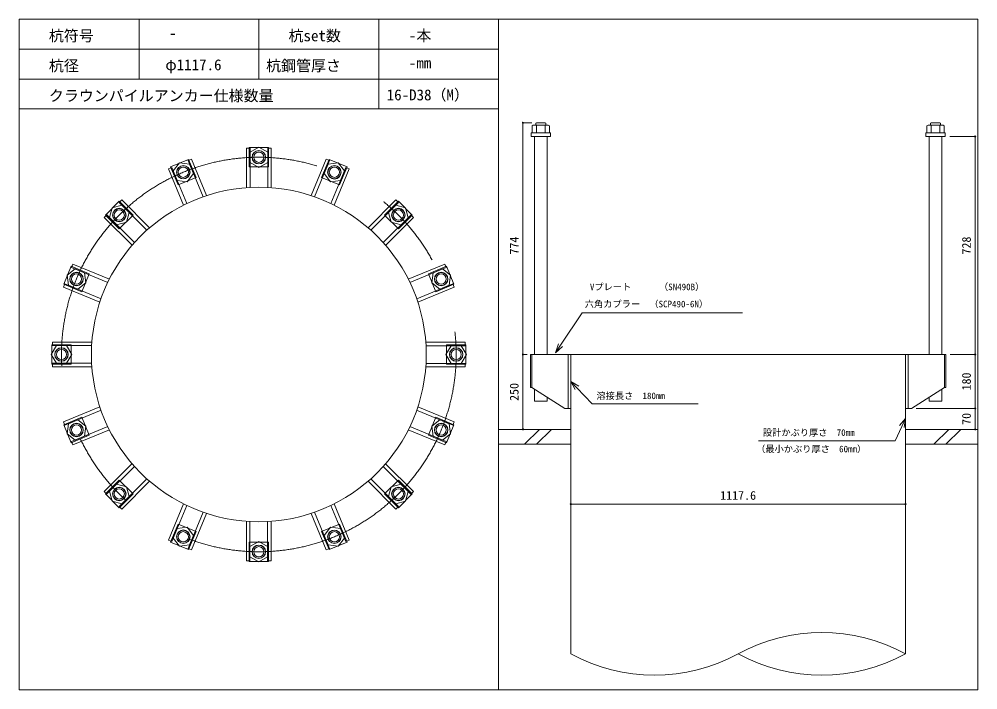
# Model space of a CAD drawing. Units: millimetres, scale not verified. Extents: x -20553 to 20553, y -9578 to 9578.
# Drawn here: x 17353 to 20553, y 4998 to 7238 of the extents above; entities that cross this region are included whole.
import ezdxf
from ezdxf.enums import TextEntityAlignment as Align

# ---------------------------------------------------------------- set-up
doc = ezdxf.new("R2010")
doc.units = ezdxf.units.MM
doc.header["$LTSCALE"] = 20
doc.linetypes.add('USER1', pattern=[101.6, 63.5, -12.7, 12.7, -12.7])
for name, color, linetype, lineweight in [('0-0_0', 7, 'Continuous', 15), ('0-1_01_KUI', 5, 'Continuous', 18), ('0-3_22_部品', 7, 'Continuous', 15), ('0-4_09_SUNPO', 7, 'Continuous', 18), ('0-5_07_CENTER', 1, 'USER1', 18), ('0-6_02_KANAMONO', 6, 'Continuous', 18), ('0-7_10_WAKU', 4, 'Continuous', 18), ('0-9_03_ANCHOR', 4, 'Continuous', 18)]:
    doc.layers.add(name, color=color, linetype=linetype, lineweight=lineweight)
doc.styles.add('ＭＳ ゴシック', font='')
doc.styles.get('ＭＳ ゴシック').set_extended_font_data('MS Gothic')

# ---------------------------------------------------------------- blocks, each defined once
blk = doc.blocks.new('_DotSmall')
at = {"layer": '0-0_0'}
blk.add_line((0.0625, 0), (-0.0625, 0), dxfattribs=at)
blk.add_circle((0, 0), 0.0625, dxfattribs=at)
blk = doc.blocks.new('_Open30')
at = {"layer": '0-3_22_部品'}
blk.add_line((0, 0), (-1, 0), dxfattribs=at)
blk.add_lwpolyline([(-1, 0.2679), (0, 0), (-1, -0.2679)], dxfattribs=at)

msp = doc.modelspace()

# ---------------------------------------------------------------- linework, layer by layer
at = {"layer": '0-1_01_KUI'}
for p, q in [((19194.22, 6117.67), (20311.82, 6117.67)), ((19194.22, 6117.67), (19194.22, 5117.67)), ((20311.82, 6117.67), (20311.82, 5117.67))]:
    msp.add_line(p, q, dxfattribs=at)
at = {"layer": '0-1_01_KUI', "color": 2}
for p, q in [((18953.02, 5867.67), (19194.22, 5867.67)), ((20553.02, 5867.67), (20311.82, 5867.67)), ((18953.02, 5817.67), (19194.22, 5817.67)), ((20553.02, 5817.67), (20311.82, 5817.67))]:
    msp.add_line(p, q, dxfattribs=at)
at = {"layer": '0-1_01_KUI', "color": 4}
for p, q in [((19089.57, 5867.67), (19039.57, 5817.67)), ((19129.73, 5867.67), (19079.73, 5817.67)), ((20456.07, 5867.67), (20406.07, 5817.67)), ((20496.23, 5867.67), (20446.23, 5817.67))]:
    msp.add_line(p, q, dxfattribs=at)
at = {"layer": '0-1_01_KUI'}
msp.add_circle((18153.02, 6117.67), 558.8, dxfattribs=at)
for centre, start, end in [((20032.42, 4603.69), 61.47152, 118.52849), ((19473.62, 5631.66), 241.47154, 298.52848), ((20032.42, 5631.65), 241.47151, 298.52848)]:
    msp.add_arc(centre, 585.01, start, end, dxfattribs=at)
at = {"layer": '0-4_09_SUNPO', "color": 3}
for p, q in [((19064.59, 6891.67), (19034.78, 6891.67)), ((19034.78, 6117.67), (19034.78, 6891.67)), ((20459.32, 6845.67), (20544.36, 6845.67)), ((20544.36, 6117.67), (20544.36, 6845.67)), ((19049.22, 6117.67), (19034.78, 6117.67)), ((19045.16, 6117.67), (19034.78, 6117.67)), ((19034.78, 5867.67), (19034.78, 6117.67)), ((20460.88, 6117.67), (20544.36, 6117.67)), ((20460.88, 6117.67), (20544.36, 6117.67)), ((20544.36, 5937.67), (20544.36, 6117.67)), ((20346.82, 5937.67), (20544.36, 5937.67)), ((20346.82, 5937.67), (20544.36, 5937.67)), ((20544.36, 5867.67), (20544.36, 5937.67)), ((19179.22, 5867.67), (19034.78, 5867.67)), ((20326.82, 5867.67), (20544.36, 5867.67)), ((19194.22, 5632.67), (19194.22, 5617.67)), ((20311.82, 5632.67), (20311.82, 5617.67)), ((20311.82, 5617.67), (19194.22, 5617.67))]:
    msp.add_line(p, q, dxfattribs=at)
for points in [[(19160.35, 6148.37), (19232.76, 6257.29), (19767.03, 6257.29)], [(19214.91, 6005.95), (19265.55, 5952.77), (19619.98, 5952.77)], [(20299.36, 5876.68), (20277.63, 5829.07), (19820.74, 5829.07)]]:
    msp.add_lwpolyline(points, dxfattribs=at)
at = {"layer": '0-5_07_CENTER'}
msp.add_circle((18153.02, 6117.67), 658.8, dxfattribs=at)
at = {"layer": '0-6_02_KANAMONO'}
for p, q in [((18111.57, 6806.47), (18111.57, 6674.93)), ((18123.57, 6806.47), (18111.57, 6806.47)), ((18123.57, 6806.47), (18123.57, 6675.7)), ((18182.57, 6806.47), (18182.57, 6675.69)), ((18182.57, 6806.47), (18194.57, 6806.47)), ((18194.57, 6806.47), (18194.57, 6674.93)), ((17916.73, 6765.35), (17927.82, 6769.94)), ((17916.73, 6765.35), (17966.78, 6644.52)), ((17927.82, 6769.94), (17978.16, 6648.41)), ((18378.32, 6769.9), (18327.98, 6648.38)), ((18389.4, 6765.31), (18339.36, 6644.49)), ((18389.4, 6765.31), (18378.32, 6769.9)), ((17862.22, 6742.77), (17851.13, 6738.18)), ((17851.13, 6738.18), (17901.47, 6616.65)), ((17862.22, 6742.77), (17912.27, 6621.95)), ((18443.91, 6742.73), (18393.87, 6621.91)), ((18455, 6738.14), (18404.66, 6616.61)), ((18443.91, 6742.73), (18455, 6738.14)), ((17686.86, 6625.62), (17695.35, 6634.11)), ((17686.86, 6625.62), (17779.34, 6533.15)), ((17695.35, 6634.11), (17788.36, 6541.09)), ((18610.77, 6634.04), (18517.75, 6541.03)), ((18619.25, 6625.55), (18526.78, 6533.08)), ((18619.25, 6625.55), (18610.77, 6634.04)), ((17645.14, 6583.9), (17636.66, 6575.42)), ((17636.66, 6575.42), (17729.67, 6482.41)), ((17645.14, 6583.9), (17737.61, 6491.43)), ((18660.97, 6583.83), (18568.49, 6491.36)), ((18669.46, 6575.35), (18576.44, 6482.33)), ((18660.97, 6583.83), (18669.46, 6575.35)), ((17527.96, 6408.57), (17532.55, 6419.65)), ((17527.96, 6408.57), (17648.79, 6358.52)), ((17532.55, 6419.65), (17654.09, 6369.31)), ((18773.53, 6419.56), (18652, 6369.22)), ((18778.12, 6408.47), (18657.3, 6358.43)), ((18778.12, 6408.47), (18773.53, 6419.56)), ((17505.38, 6354.06), (17500.79, 6342.97)), ((17500.79, 6342.97), (17622.32, 6292.63)), ((17505.38, 6354.06), (17626.2, 6304.01)), ((18800.7, 6353.96), (18679.87, 6303.92)), ((18805.29, 6342.88), (18683.76, 6292.54)), ((18800.7, 6353.96), (18805.29, 6342.88)), ((17464.22, 6159.22), (17595.77, 6159.22)), ((17464.22, 6147.22), (17464.22, 6159.22)), ((17464.22, 6147.22), (17595, 6147.22)), ((18841.82, 6159.12), (18710.28, 6159.12)), ((18841.82, 6147.12), (18711.04, 6147.12)), ((18841.82, 6147.12), (18841.82, 6159.12)), ((19060.16, 6117.67), (19064.22, 6117.67)), ((19060.16, 6117.67), (19060.16, 6007.67)), ((19064.22, 6117.67), (19194.22, 6117.67)), ((19064.22, 6117.67), (19064.22, 6007.67)), ((19194.22, 6117.67), (19194.22, 5937.67)), ((20441.82, 6117.67), (20311.82, 6117.67)), ((20311.82, 6117.67), (20311.82, 5937.67)), ((20445.88, 6117.67), (20441.82, 6117.67)), ((20441.82, 6117.67), (20441.82, 6007.67)), ((20445.88, 6117.67), (20445.88, 6007.67)), ((17464.22, 6088.22), (17595, 6088.22)), ((17464.22, 6088.22), (17464.22, 6076.22)), ((18841.82, 6088.12), (18711.04, 6088.12)), ((18841.82, 6088.12), (18841.82, 6076.12)), ((17464.22, 6076.22), (17595.76, 6076.22)), ((18841.82, 6076.12), (18710.27, 6076.12)), ((19064.22, 6007.67), (19060.16, 6007.67)), ((19174.22, 5937.67), (19064.22, 6007.67)), ((20331.82, 5937.67), (20441.82, 6007.67)), ((20441.82, 6007.67), (20445.88, 6007.67)), ((17500.75, 5892.47), (17622.28, 5942.81)), ((17505.34, 5881.38), (17626.17, 5931.43)), ((18800.66, 5881.29), (18679.84, 5931.33)), ((18805.25, 5892.38), (18683.72, 5942.71)), ((19194.22, 5937.67), (19174.22, 5937.67)), ((20311.82, 5937.67), (20331.82, 5937.67)), ((17505.34, 5881.38), (17500.75, 5892.47)), ((18800.66, 5881.29), (18805.25, 5892.38)), ((17527.92, 5826.87), (17648.74, 5876.92)), ((17532.51, 5815.79), (17654.04, 5866.12)), ((18773.49, 5815.69), (18651.95, 5866.03)), ((18778.08, 5826.78), (18657.25, 5876.83)), ((17527.92, 5826.87), (17532.51, 5815.79)), ((18778.08, 5826.78), (18773.49, 5815.69)), ((17636.58, 5660), (17729.6, 5753.02)), ((17645.07, 5651.51), (17737.55, 5743.99)), ((18660.9, 5651.44), (18568.43, 5743.92)), ((18669.38, 5659.93), (18576.37, 5752.94)), ((17686.79, 5609.79), (17779.26, 5702.27)), ((18619.18, 5609.72), (18526.7, 5702.2)), ((17695.27, 5601.31), (17788.29, 5694.32)), ((18610.69, 5601.24), (18517.68, 5694.26)), ((17645.07, 5651.51), (17636.58, 5660)), ((18660.9, 5651.44), (18669.38, 5659.93)), ((17686.79, 5609.79), (17695.27, 5601.31)), ((17851.04, 5497.21), (17901.38, 5618.74)), ((17862.13, 5492.61), (17912.17, 5613.44)), ((18443.82, 5492.57), (18393.77, 5613.4)), ((18454.91, 5497.17), (18404.57, 5618.69)), ((18619.18, 5609.72), (18610.69, 5601.24)), ((17916.64, 5470.04), (17966.68, 5590.86)), ((17927.72, 5465.44), (17978.06, 5586.97)), ((18378.22, 5465.4), (18327.88, 5586.94)), ((18389.31, 5470), (18339.26, 5590.82)), ((18111.47, 5428.87), (18111.47, 5560.42)), ((18123.47, 5428.87), (18123.47, 5559.66)), ((18182.47, 5428.87), (18182.47, 5559.65)), ((18194.47, 5428.87), (18194.47, 5560.41)), ((17862.13, 5492.61), (17851.04, 5497.21)), ((18443.82, 5492.57), (18454.91, 5497.17)), ((17916.64, 5470.04), (17927.72, 5465.44)), ((18389.31, 5470), (18378.22, 5465.4)), ((18123.47, 5428.87), (18111.47, 5428.87)), ((18182.47, 5428.87), (18194.47, 5428.87))]:
    msp.add_line(p, q, dxfattribs=at)
for points in [[(18123.57, 6759.44), (18153.07, 6742.41), (18182.57, 6759.44), (18182.57, 6793.51), (18153.07, 6810.54), (18123.57, 6793.51)], [(17880.22, 6699.32), (17913.99, 6694.87), (17934.73, 6721.9), (17921.69, 6753.37), (17887.92, 6757.82), (17867.18, 6730.79)], [(18371.41, 6721.86), (18392.14, 6694.84), (18425.92, 6699.28), (18438.95, 6730.75), (18418.21, 6757.78), (18384.44, 6753.33)], [(17678.4, 6550.65), (17711.3, 6559.46), (17720.12, 6592.37), (17696.03, 6616.45), (17663.13, 6607.64), (17654.31, 6574.73)], [(18585.99, 6592.3), (18594.81, 6559.39), (18627.71, 6550.58), (18651.8, 6574.66), (18642.98, 6607.57), (18610.08, 6616.38)], [(17548.83, 6336.06), (17575.86, 6356.8), (17571.41, 6390.57), (17539.94, 6403.6), (17512.92, 6382.87), (17517.36, 6349.1)], [(18734.67, 6390.48), (18730.22, 6356.7), (18757.24, 6335.97), (18788.72, 6349), (18793.16, 6382.77), (18766.14, 6403.51)], [(17511.25, 6088.22), (17528.28, 6117.72), (17511.25, 6147.22), (17477.19, 6147.22), (17460.16, 6117.72), (17477.19, 6088.22)], [(18794.79, 6147.12), (18777.76, 6117.62), (18794.79, 6088.12), (18828.85, 6088.12), (18845.88, 6117.62), (18828.85, 6147.12)], [(19185.22, 6117.67), (19194.22, 6117.67), (19194.22, 5937.67), (19185.22, 5937.67)], [(20311.82, 6117.67), (20320.82, 6117.67), (20320.82, 5937.67), (20311.82, 5937.67)], [(17571.37, 5844.87), (17575.82, 5878.64), (17548.8, 5899.38), (17517.32, 5886.34), (17512.88, 5852.57), (17539.9, 5831.84)], [(18757.21, 5899.29), (18730.18, 5878.55), (18734.63, 5844.78), (18766.1, 5831.74), (18793.12, 5852.48), (18788.68, 5886.25)], [(17720.05, 5643.05), (17711.23, 5675.95), (17678.33, 5684.77), (17654.24, 5660.68), (17663.06, 5627.78), (17695.96, 5618.96)], [(18627.64, 5684.7), (18594.74, 5675.88), (18585.92, 5642.98), (18610.01, 5618.89), (18642.91, 5627.71), (18651.73, 5660.61)], [(17934.63, 5513.49), (17913.9, 5540.51), (17880.12, 5536.07), (17867.09, 5504.59), (17887.83, 5477.57), (17921.6, 5482.02)], [(18425.82, 5536.03), (18392.05, 5540.47), (18371.31, 5513.45), (18384.35, 5481.98), (18418.12, 5477.53), (18438.86, 5504.56)], [(18182.47, 5475.91), (18152.97, 5492.94), (18123.47, 5475.91), (18123.47, 5441.84), (18152.97, 5424.81), (18182.47, 5441.84)]]:
    msp.add_lwpolyline(points, close=True, dxfattribs=at)
for centre, radius in [((18153.07, 6776.47), 22.5), ((18153.02, 6776.47), 21.75), ((17900.95, 6726.34), 22.5), ((17900.91, 6726.33), 21.75), ((18405.18, 6726.31), 22.5), ((18405.13, 6726.33), 21.75), ((17687.21, 6583.55), 22.5), ((17687.18, 6583.52), 21.75), ((18618.9, 6583.48), 22.5), ((18618.86, 6583.52), 21.75), ((17544.39, 6369.83), 22.5), ((17544.37, 6369.79), 21.75), ((18761.69, 6369.74), 22.5), ((18761.67, 6369.79), 21.75), ((17494.22, 6117.72), 22.5), ((17494.22, 6117.67), 21.75), ((18811.82, 6117.62), 22.5), ((18811.82, 6117.67), 21.75), ((17544.35, 5865.61), 22.5), ((18761.65, 5865.51), 22.5), ((17544.37, 5865.56), 21.75), ((18761.67, 5865.56), 21.75), ((17687.14, 5651.87), 22.5), ((17687.18, 5651.83), 21.75), ((18618.83, 5651.8), 22.5), ((18618.86, 5651.83), 21.75), ((17900.86, 5509.04), 22.5), ((17900.91, 5509.02), 21.75), ((18405.09, 5509), 22.5), ((18405.13, 5509.02), 21.75), ((18152.97, 5458.87), 22.5), ((18153.02, 5458.87), 21.75)]:
    msp.add_circle(centre, radius, dxfattribs=at)
at = {"layer": '0-7_10_WAKU'}
for p, q in [((17353.02, 7237.67), (17353.02, 4997.67)), ((20553.02, 7237.67), (17353.02, 7237.67)), ((17753.02, 7137.67), (17753.02, 7237.67)), ((18153.02, 7137.67), (18153.02, 7237.67)), ((18553.02, 7137.67), (18553.02, 7237.67)), ((18953.02, 7237.67), (18953.02, 4997.67)), ((18953.02, 7137.67), (17353.02, 7137.67)), ((17753.02, 7037.67), (17753.02, 7137.67)), ((18153.02, 7037.67), (18153.02, 7137.67)), ((18553.02, 7037.67), (18553.02, 7137.67)), ((18953.02, 7037.67), (17353.02, 7037.67)), ((18553.02, 6937.67), (18553.02, 7037.67)), ((18953.02, 6937.67), (17353.02, 6937.67))]:
    msp.add_line(p, q, dxfattribs=at)
msp.add_lwpolyline([(20553.02, 7237.67), (20553.02, 4997.67), (17353.02, 4997.67)], dxfattribs=at)
at = {"layer": '0-9_03_ANCHOR', "color": 2}
for p, q in [((19079.59, 6891.67), (19077.72, 6889.8)), ((19077.72, 6889.8), (19077.72, 6883.67)), ((19108.85, 6891.67), (19079.59, 6891.67)), ((20397.19, 6891.67), (20395.32, 6889.8)), ((20395.32, 6889.8), (20395.32, 6883.67)), ((20426.45, 6891.67), (20397.19, 6891.67))]:
    msp.add_line(p, q, dxfattribs=at)
at = {"layer": '0-9_03_ANCHOR'}
for p, q in [((19079.79, 6883.67), (19079.79, 6857.67)), ((19108.65, 6883.67), (19108.65, 6857.67)), ((20397.39, 6883.67), (20397.39, 6857.67)), ((20426.25, 6883.67), (20426.25, 6857.67))]:
    msp.add_line(p, q, dxfattribs=at)
for points in [[(19069.22, 6883.67), (19119.22, 6883.67), (19123.22, 6881.36), (19123.22, 6857.67), (19065.22, 6857.67), (19065.22, 6881.36)], [(20386.82, 6883.67), (20436.82, 6883.67), (20440.82, 6881.36), (20440.82, 6857.67), (20382.82, 6857.67), (20382.82, 6881.36)], [(19126.72, 6857.67), (19126.72, 6845.67), (19061.72, 6845.67), (19061.72, 6857.67)], [(20444.32, 6857.67), (20444.32, 6845.67), (20379.32, 6845.67), (20379.32, 6857.67)], [(18185.52, 6808.97), (18185.52, 6743.97), (18120.52, 6743.97), (18120.52, 6808.97)], [(17918.5, 6768.79), (17943.37, 6708.74), (17883.32, 6683.86), (17858.44, 6743.91)], [(18447.6, 6743.91), (18422.72, 6683.86), (18362.67, 6708.74), (18387.54, 6768.79)], [(17687.18, 6629.48), (17733.14, 6583.52), (17687.18, 6537.55), (17641.22, 6583.52)], [(18664.82, 6583.52), (18618.86, 6537.55), (18572.9, 6583.52), (18618.86, 6629.48)], [(17526.78, 6412.25), (17586.83, 6387.37), (17561.96, 6327.32), (17501.9, 6352.2)], [(18804.14, 6352.2), (18744.08, 6327.32), (18719.21, 6387.37), (18779.26, 6412.25)], [(17461.72, 6150.17), (17526.72, 6150.17), (17526.72, 6085.17), (17461.72, 6085.17)], [(18844.32, 6085.17), (18779.32, 6085.17), (18779.32, 6150.17), (18844.32, 6150.17)], [(17501.9, 5883.15), (17561.96, 5908.02), (17586.83, 5847.97), (17526.78, 5823.1)], [(18779.26, 5823.1), (18719.21, 5847.97), (18744.08, 5908.02), (18804.14, 5883.15)], [(17641.22, 5651.83), (17687.18, 5697.79), (17733.14, 5651.83), (17687.18, 5605.87)], [(18618.86, 5605.87), (18572.9, 5651.83), (18618.86, 5697.79), (18664.82, 5651.83)], [(17858.44, 5491.43), (17883.32, 5551.48), (17943.37, 5526.61), (17918.5, 5466.56)], [(18387.54, 5466.56), (18362.67, 5526.61), (18422.72, 5551.48), (18447.6, 5491.43)], [(18120.52, 5426.37), (18120.52, 5491.37), (18185.52, 5491.37), (18185.52, 5426.37)]]:
    msp.add_lwpolyline(points, close=True, dxfattribs=at)
at = {"layer": '0-9_03_ANCHOR', "color": 2}
for points in [[(19108.85, 6891.67), (19110.72, 6889.8), (19110.72, 6883.67)], [(20426.45, 6891.67), (20428.32, 6889.8), (20428.32, 6883.67)], [(19072.71, 6002.27), (19072.71, 5961.67), (19115.73, 5961.67), (19115.73, 5974.89)], [(20390.31, 5974.89), (20390.31, 5961.67), (20433.33, 5961.67), (20433.33, 6002.27)]]:
    msp.add_lwpolyline(points, dxfattribs=at)
for points in [[(19072.71, 6845.67), (19115.73, 6845.67), (19115.73, 6117.67), (19072.71, 6117.67)], [(20390.31, 6845.67), (20433.33, 6845.67), (20433.33, 6117.67), (20390.31, 6117.67)]]:
    msp.add_lwpolyline(points, close=True, dxfattribs=at)
at = {"layer": '0-9_03_ANCHOR'}
for centre in [(18153.02, 6776.47), (17900.91, 6726.33), (18405.13, 6726.33), (17687.18, 6583.52), (18618.86, 6583.52), (17544.37, 6369.79), (18761.67, 6369.79), (17494.22, 6117.67), (18811.82, 6117.67), (17544.37, 5865.56), (18761.67, 5865.56), (17687.18, 5651.83), (18618.86, 5651.83), (17900.91, 5509.02), (18405.13, 5509.02), (18153.02, 5458.87)]:
    msp.add_circle(centre, 17, dxfattribs=at)

# ---------------------------------------------------------------- block references
at = {"layer": '0-4_09_SUNPO', "xscale": 30, "yscale": 30}
for name, p, rotation in [('_DotSmall', (19034.78, 6891.67), 90), ('_DotSmall', (20544.36, 6845.67), 90), ('_Open30', (19143.74, 6123.39), 236.38292), ('_DotSmall', (19034.78, 6117.67), 270), ('_DotSmall', (19034.78, 6117.67), 90), ('_DotSmall', (20544.36, 6117.67), 270), ('_DotSmall', (20544.36, 6117.67), 90), ('_Open30', (19194.22, 6027.67), 133.59929), ('_DotSmall', (20544.36, 5937.67), 270), ('_DotSmall', (20544.36, 5937.67), 90), ('_Open30', (20311.82, 5903.97), 65.4645), ('_DotSmall', (19034.78, 5867.67), 270), ('_DotSmall', (20544.36, 5867.67), 270), ('_DotSmall', (19194.22, 5617.67), 180)]:
    msp.add_blockref(name, p, dxfattribs=dict(at, rotation=rotation))
msp.add_blockref('_DotSmall', (20311.82, 5617.67), dxfattribs=at)

# ---------------------------------------------------------------- texts
at = {"layer": '0-4_09_SUNPO', "style": 'ＭＳ ゴシック'}
for s, height, p in [('杭符号', 36.66, (17452.05, 7152.94)), ('杭set数', 36.66, (18252.05, 7152.94)), ('-本', 36.66, (18653.76, 7153.79)), ('-', 36.66, (17853.76, 7162.03)), ('杭径', 36.66, (17452.05, 7052.94)), ('杭鋼管厚さ', 36.66, (18177.15, 7052.94)), ('φ1117.6', 36.66, (17840.97, 7056.06)), ('-mm', 36.66, (18653.76, 7062.03)), ('16-D38（M）', 36.66, (18579.81, 6955.49)), ('クラウンパイルアンカー仕様数量', 36.66, (17452.05, 6952.65)), (' Vプレート\u3000\u3000\u3000（SN490B）', 21.99, (19243.29, 6325.81)), ('六角カプラー\u3000（SCP490-6N）', 21.99, (19241.07, 6268.65)), ('溶接長さ\u3000180mm', 21.99, (19279.81, 5962.04)), (' 設計かぶり厚さ\u300070mm', 21.99, (19820.74, 5839.29)), ('（最小かぶり厚さ\u300060mm）', 21.99, (19812.9, 5784.52)), ('1117.6', 29.33, (19693.02, 5623.67))]:
    msp.add_text(s, height=height, dxfattribs=at).set_placement(p, align=Align.BOTTOM_LEFT)
for s, p in [('774', (19028.78, 6451.67)), ('728', (20538.36, 6451.67)), ('180', (20538.36, 5997.67)), ('250', (19028.78, 5962.67)), ('70', (20538.36, 5882.67))]:
    msp.add_text(s, height=29.33, rotation=90, dxfattribs=at).set_placement(p, align=Align.BOTTOM_LEFT)

doc.saveas('drawing.dxf')
